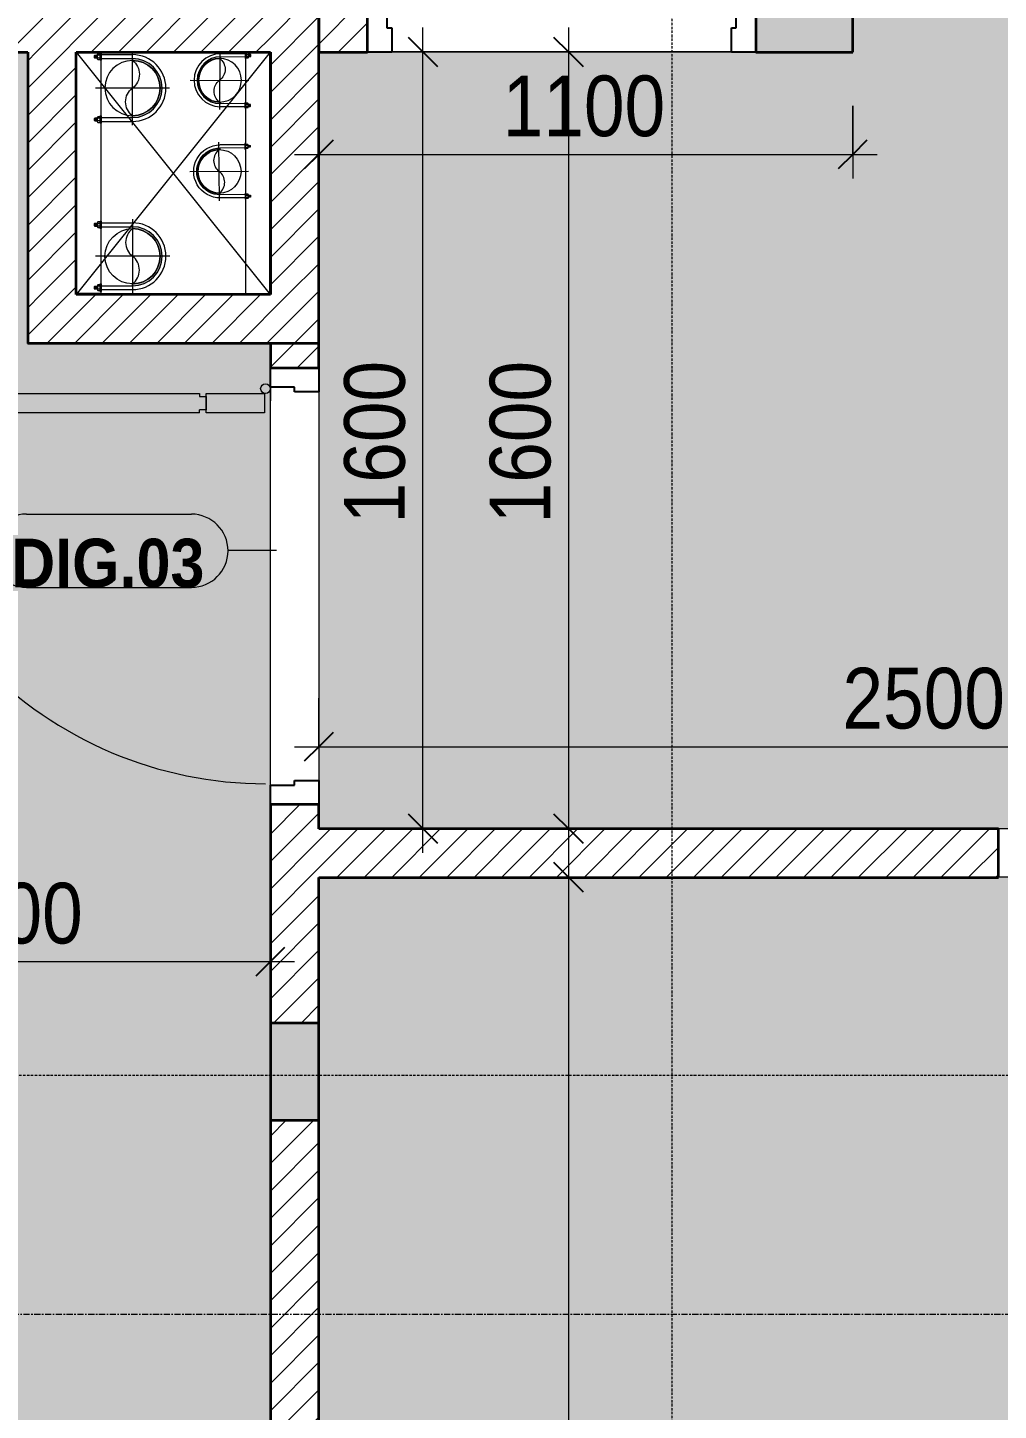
# Model space of a CAD drawing. Header units: millimetres. Extents: x 81424 to 264319, y 405 to 78637.
# Drawn here: x 85778 to 87778, y 28239 to 31087 of the extents above; entities that cross this region are included whole.
import ezdxf

# ---------------------------------------------------------------- set-up
doc = ezdxf.new("R2010")
doc.units = ezdxf.units.MM
for name, pattern in [('Dash Dot 3_16_', [7.9375, 4.7625, -1.5875, 0, -1.5875]), ('Grid Line', [22.225, 12.7, -3.175, 3.175, -3.175]), ('IMPORT-CENTER _3_', [10.16, 6.35, -1.27, 1.27, -1.27])]:
    doc.linetypes.add(name, pattern=pattern)
for name, color, linetype, lineweight in [('0-1', 7, 'Continuous', 5), ('0-4', 7, 'Continuous', 18), ('A-ANNO-DIMS', 211, 'Continuous', 9), ('A-ANNO-DIMS-50', 211, 'Continuous', 9), ('A-DETL-GENF-1', 7, 'Continuous', 18), ('A-DETL-GENF-5', 9, 'Continuous', 18), ('A-DETL-MEDM', 33, 'Continuous', 35), ('A-DETL-THIN', 151, 'Continuous', 18), ('A-DETL-THIN-1', 7, 'Continuous', 18), ('A-DOOR', 31, 'Continuous', 18), ('A-DOOR-1', 7, 'Continuous', 18), ('A-DOOR-3', 50, 'Continuous', 25), ('A-DOOR-IDEN', 31, 'Continuous', 9), ('A-FLOR-2', 7, 'Continuous', 18), ('A-WALL-2', 250, 'Continuous', 35), ('A-WALL-3', 7, 'Continuous', 18), ('A-WALL-4', 113, 'Continuous', 35), ('A-WALL-PATT-1', 9, 'Continuous', 18), ('A-WALL-PATT-2', 111, 'Continuous', 18), ('G-ANNO-SYMB-1', 111, 'Dash Dot 3_16_', 18), ('G-IMPT', 8, 'Continuous', 18), ('G-IMPT-2', 8, 'IMPORT-CENTER _3_', 18), ('M-EQPM', 50, 'Continuous', 18), ('S-COLS', 52, 'Continuous', 18), ('S-GRID-1', 1, 'Grid Line', 9)]:
    doc.layers.add(name, color=color, linetype=linetype, lineweight=lineweight)
doc.styles.add('Arial_B_1', font='arialbd.ttf', dxfattribs={"width": 0.9, "height": 100})
doc.styles.add('UTM Avo', font='', dxfattribs={"width": 0.9, "height": 125})
doc.styles.get('UTM Avo').set_extended_font_data('UTM Avo')
doc.dimstyles.new('1_Dim_chi_tiet_2_5', dxfattribs={"dimscale": 304.8, "dimtxt": 124.912619, "dimasz": 0.19685, "dimexe": 0.164042, "dimexo": 0.0625, "dimgap": 0.016404, "dimtad": 1, "dimdec": 0, "dimrnd": 5, "dimzin": 0, "dimdsep": 46, "dimtxsty": 'UTM Avo', "dimblk1": 'OBLIQUE', "dimblk2": 'OBLIQUE', "dimsah": 1, "dimcen": 0.09, "dimdle": 0.164042, "dimazin": 0, "dimtfac": 1, "dimtdec": 4, "dimtix": 1, "dimtmove": 0, "dimatfit": 3, "dimfxl": 0.328084, "dimfxlon": 1, "dimtvp": 1, "dimtolj": 1, "dimtzin": 0, "dimarcsym": 2})
pattern_1 = [(45, (0, 0), (-28.284271, 28.284271), [])]

# ---------------------------------------------------------------- blocks, each defined once
blk = doc.blocks.new('DOOR_CW_01 CANH MO-PANEL KINH - DIW_01-900x2200-CỬA GỖ VÂN LAMINATE-553375-TKCS_CĂN HỘ LOẠI 4 - MẶT BẰNG')
at = {"layer": 'A-DETL-GENF-1'}
for p, q in [((-397, -182), (-397, -62)), ((-397, -62), (-357, -62)), ((-357, -62), (-357, -182)), ((-357, -182), (-397, -182)), ((-397, -196), (-391, -196)), ((-397, -738), (-397, -196)), ((-391, -196), (-391, -182)), ((-391, -182), (-363, -182)), ((-363, -182), (-363, -196)), ((-357, -196), (-363, -196)), ((-357, -196), (-357, -738)), ((-433.9, -711.2), (-427.3, -715.8)), ((-320.1, -711.2), (-326.7, -715.8)), ((-442, -737), (-442, -816.5)), ((-434, -799.5), (-434, -737)), ((-397, -738), (-391, -738)), ((-391, -752), (-391, -738)), ((-357, -738), (-363, -738)), ((-363, -738), (-363, -752)), ((-320, -799.5), (-320, -737)), ((-312, -737), (-312, -816.5)), ((-357, -752), (-397, -752)), ((-397, -752), (-397, -872)), ((-363, -752), (-391, -752)), ((-357, -872), (-357, -752)), ((-399, -792.2), (-399, -831.8)), ((-397, -792.2), (-399, -792.2)), ((-397, -792.2), (-397, -831.8)), ((-357, -792.2), (-357, -831.8)), ((-357, -792.2), (-355, -792.2)), ((-355, -792.2), (-355, -831.8)), ((-399, -820.5), (-438, -820.5)), ((-399, -803.5), (-430, -803.5)), ((-355, -803.5), (-324, -803.5)), ((-355, -820.5), (-316, -820.5)), ((-399, -831.8), (-397, -831.8)), ((-355, -831.8), (-357, -831.8)), ((-397, -872), (-357, -872))]:
    blk.add_line(p, q, dxfattribs=at)
blk.add_circle((-407, -60), 10, dxfattribs=at)
for centre, radius, start, end in [((-407, -60), 814, 268, 0), ((-397, -737), 45, 145, 180), ((-357, -737), 45, 360, 35), ((-397, -737), 37, 145, 180), ((-357, -737), 37, 0, 35), ((-438, -816.5), 4, 180, 270), ((-430, -799.5), 4, 180, 270), ((-324, -799.5), 4, 270, 0), ((-316, -816.5), 4, 270, 0)]:
    blk.add_arc(centre, radius, start, end, dxfattribs=at)
at = {"layer": 'A-DOOR-1'}
blk.add_line((-407, -50), (-382, -50), dxfattribs=at)
at = {"layer": 'A-DOOR-3'}
for p, q in [((-450, 50), (-400, 50)), ((-400, 50), (-400, 0)), ((400, 0), (400, 50)), ((400, 50), (450, 50)), ((-410, 0), (-410, -50)), ((-400, 0), (-410, 0)), ((410, 0), (400, 0)), ((410, -50), (410, 0)), ((-410, -50), (-450, -50)), ((450, -50), (410, -50))]:
    blk.add_line(p, q, dxfattribs=at)
blk = doc.blocks.new('DOOR_CW_01 CANH MO-PANEL KINH - DIG_02-800x2200-CỬA NHÔM KÍNH-401063-TKCS_CĂN HỘ LOẠI 4 - MẶT BẰNG')
at = {"layer": 'A-DETL-GENF-1'}
for p, q in [((-347, -182), (-347, -62)), ((-347, -62), (-307, -62)), ((-307, -62), (-307, -182)), ((-307, -182), (-347, -182)), ((-347, -196), (-341, -196)), ((-347, -638), (-347, -196)), ((-341, -196), (-341, -182)), ((-341, -182), (-313, -182)), ((-313, -182), (-313, -196)), ((-307, -196), (-313, -196)), ((-307, -196), (-307, -638)), ((-383.9, -611.2), (-377.3, -615.8)), ((-270.1, -611.2), (-276.7, -615.8)), ((-392, -637), (-392, -716.5)), ((-384, -699.5), (-384, -637)), ((-347, -638), (-341, -638)), ((-307, -652), (-347, -652)), ((-347, -652), (-347, -772)), ((-341, -652), (-341, -638)), ((-313, -652), (-341, -652)), ((-307, -638), (-313, -638)), ((-313, -638), (-313, -652)), ((-307, -772), (-307, -652)), ((-270, -699.5), (-270, -637)), ((-262, -637), (-262, -716.5)), ((-349, -703.5), (-380, -703.5)), ((-349, -692.2), (-349, -731.8)), ((-347, -692.2), (-349, -692.2)), ((-347, -692.2), (-347, -731.8)), ((-307, -692.2), (-307, -731.8)), ((-307, -692.2), (-305, -692.2)), ((-305, -692.2), (-305, -731.8)), ((-305, -703.5), (-274, -703.5)), ((-349, -720.5), (-388, -720.5)), ((-349, -731.8), (-347, -731.8)), ((-305, -731.8), (-307, -731.8)), ((-305, -720.5), (-266, -720.5)), ((-347, -772), (-307, -772))]:
    blk.add_line(p, q, dxfattribs=at)
blk.add_circle((-357, -60), 10, dxfattribs=at)
for centre, radius, start, end in [((-357, -60), 714, 268, 0), ((-347, -637), 45, 145, 180), ((-347, -637), 37, 145, 180), ((-307, -637), 37, 0, 35), ((-307, -637), 45, 360, 35), ((-380, -699.5), 4, 180, 270), ((-274, -699.5), 4, 270, 0), ((-388, -716.5), 4, 180, 270), ((-266, -716.5), 4, 270, 0)]:
    blk.add_arc(centre, radius, start, end, dxfattribs=at)
at = {"layer": 'A-DOOR-1'}
blk.add_line((-357, -50), (-332, -50), dxfattribs=at)
at = {"layer": 'A-DOOR-3'}
for p, q in [((-400, 50), (-350, 50)), ((-350, 50), (-350, 0)), ((350, 0), (350, 50)), ((350, 50), (400, 50)), ((-360, 0), (-360, -50)), ((-350, 0), (-360, 0)), ((360, 0), (350, 0)), ((360, -50), (360, 0)), ((-360, -50), (-400, -50)), ((400, -50), (360, -50))]:
    blk.add_line(p, q, dxfattribs=at)
blk = doc.blocks.new('G1_SOF - BO TRU - 100x200-745959-TKCS_CĂN HỘ LOẠI 4 - MẶT BẰNG')
at = {"layer": 'S-COLS'}
blk.add_hatch(color=256, dxfattribs=at).paths.add_polyline_path([(-50, -100), (-50, -100), (50, -100)])
blk = doc.blocks.new('NCV_TKTC_TANG 1_rvt-1-TKCS_CĂN HỘ LOẠI 4 - MẶT BẰNG')
at = {"layer": 'A-WALL-PATT-1'}
h = blk.add_hatch(dxfattribs=at)
h.set_pattern_fill('FP_1', color=256, style=0, pattern_type=2)
h.set_pattern_definition(pattern_1)
h.paths.add_polyline_path([(86477.6, 31036.9), (86477.6, 31136.9), (86377.6, 31136.9), (86377.6, 31036.9), (86471.7, 31036.9)])
h = blk.add_hatch(dxfattribs=at)
h.set_pattern_fill('FP_1', color=256, style=0, pattern_type=2)
h.set_pattern_definition(pattern_1)
h.paths.add_polyline_path([(86377.6, 24737.4), (86377.6, 28836.9), (86277.6, 28836.9), (86277.6, 24737.4)])
h.paths.add_polyline_path([(86371, 29036.9), (86377.6, 29036.9), (86377.6, 29486.9), (86277.6, 29486.9), (86277.6, 29036.9)])
h.paths.add_polyline_path([(86377.6, 30386.9), (86377.6, 30436.9), (86277.6, 30436.9), (86277.6, 30386.9)])
h = blk.add_hatch(dxfattribs=at)
h.set_pattern_fill('FP_1', color=256, style=0, pattern_type=2)
h.set_pattern_definition(pattern_1)
h.paths.add_polyline_path([(88877.6, 29336.9), (88877.1, 29436.9), (88677.6, 29436.9), (88677.6, 29336.9), (88782.9, 29336.9)])
h.paths.add_polyline_path([(86377.6, 29336.9), (87777.6, 29337.4), (87777.6, 29436.9), (86377.6, 29436.9), (86377.6, 29337.4)])
at = {"layer": 'A-DETL-THIN-1'}
blk.add_line((85777.6, 30436.9), (86277.6, 30436.9), dxfattribs=at)
at = {"layer": 'A-FLOR-2'}
for p, q in [((85777.6, 30436.9), (85777.6, 31036.9)), ((87227.6, 31036.9), (86527.6, 31036.9)), ((86277.6, 30436.9), (85777.6, 30436.9)), ((86277.6, 29526.9), (86277.6, 30346.9)), ((86377.6, 30336.9), (86377.6, 29536.9))]:
    blk.add_line(p, q, dxfattribs=at)
at = {"layer": 'A-WALL-2'}
for p, q in [((86377.6, 31136.9), (86377.6, 31036.9)), ((86477.6, 31036.9), (86477.6, 31136.9)), ((86377.6, 31036.9), (86477.6, 31036.9)), ((86277.6, 30436.9), (86277.6, 30386.9)), ((86377.6, 30436.9), (86277.6, 30436.9)), ((86377.6, 30386.9), (86377.6, 30436.9)), ((86277.6, 30386.9), (86377.6, 30386.9)), ((86277.6, 29486.9), (86277.6, 29036.9)), ((86377.6, 29486.9), (86277.6, 29486.9)), ((86377.6, 29436.9), (86377.6, 29486.9)), ((87777.6, 29436.9), (86377.6, 29436.9)), ((87777.6, 29336.9), (87777.6, 29436.9)), ((86377.6, 29036.9), (86377.6, 29336.9)), ((86377.6, 29336.9), (87777.6, 29336.9)), ((86277.6, 28836.9), (86277.6, 24737.4)), ((86377.6, 24737.4), (86377.6, 28836.9))]:
    blk.add_line(p, q, dxfattribs=at)
at = {"layer": 'A-WALL-3'}
for p, q in [((87227.6, 31036.9), (86527.6, 31036.9)), ((86277.6, 29526.9), (86277.6, 30346.9)), ((86377.6, 30336.9), (86377.6, 29536.9))]:
    blk.add_line(p, q, dxfattribs=at)
at = {"layer": 'A-DOOR'}
for name, p, rotation in [('DOOR_CW_01 CANH MO-PANEL KINH - DIG_02-800x2200-CỬA NHÔM KÍNH-401063-TKCS_CĂN HỘ LOẠI 4 - MẶT BẰNG', (86877.6, 31086.9), 180), ('DOOR_CW_01 CANH MO-PANEL KINH - DIW_01-900x2200-CỬA GỖ VÂN LAMINATE-553375-TKCS_CĂN HỘ LOẠI 4 - MẶT BẰNG', (86327.6, 29936.9), 269.9999999999999)]:
    blk.add_blockref(name, p, dxfattribs=dict(at, rotation=rotation))
at = {"layer": 'S-COLS', "rotation": 89.9999999999993}
blk.add_blockref('G1_SOF - BO TRU - 100x200-745959-TKCS_CĂN HỘ LOẠI 4 - MẶT BẰNG', (87377.6, 31086.9), dxfattribs=at)
blk = doc.blocks.new('TKTC_XREF_251221_MB TANG 1 - TKTC_XREF_260130_MB TANG 1_dwg_$cc-4202111-TKCS_CĂN HỘ LOẠI 4 - MẶT BẰNG')
at = {"layer": 'G-IMPT'}
blk.add_circle((0, 0), 0.5, dxfattribs=at)
for centre, radius, start, end in [((0, 0), 0.5, 90, 270), ((0.188, 0.25), 0.313, 126.8699, 233.1301), ((-0.188, -0.25), 0.313, 306.8699, 53.1301)]:
    blk.add_arc(centre, radius, start, end, dxfattribs=at)
at = {"layer": 'G-IMPT-2'}
for p, q in [((0, -0.673), (0, 0.65)), ((-0.673, 0), (0.673, 0))]:
    blk.add_line(p, q, dxfattribs=at)
blk = doc.blocks.new('TKTC_XREF_251221_MB TANG 1 - TKTC_XREF_260130_MB TANG 1_dwg_CUM U_DN100-4202112-TKCS_CĂN HỘ LOẠI 4 - MẶT BẰNG')
at = {"layer": 'G-IMPT'}
blk.add_hatch(color=256, dxfattribs=at).paths.add_polyline_path([(0, 61), (0, 57), (15.8, 54.6), (30.5, 47.8), (41.1, 39.2), (49.4, 28.5), (55.1, 14.8), (57, 0), (54.6, -15.8), (47.8, -30.5), (40.3, -40.3), (28.5, -49.4), (14.8, -55.1), (0, -57), (0, -61), (15.8, -58.9), (30.5, -52.8), (43.1, -43.1), (53.7, -28.5), (59.1, -14.7), (60.7, 2.1), (58.7, 16.3), (52.4, 31), (43.1, 43.1), (28.5, 53.7), (14, 59.2), (0.2, 61)])
for p, q in [((-79.1, 66.6), (-79.1, 63.4)), ((-76.6, 66.6), (-76.6, 63.4)), ((-74.6, 66.6), (-74.6, 63.4)), ((-72.7, 69.3), (-72.7, 60.7)), ((-66.9, 67.9), (-71.7, 67.9)), ((-66.9, 62.1), (-71.7, 62.1)), ((-65, 69), (0, 69)), ((-79.1, -63.4), (-79.1, -66.6)), ((-76.6, -63.4), (-76.6, -66.6)), ((-74.6, -63.4), (-74.6, -66.6)), ((-72.7, -60.7), (-72.7, -69.3)), ((-66.9, -62.1), (-71.7, -62.1)), ((-66.9, -67.9), (-71.7, -67.9)), ((-65, -69), (0, -69))]:
    blk.add_line(p, q, dxfattribs=at)
at = {"layer": 'G-IMPT', "flags": 128}
for points in [[(-72.7, 67.6), (-78.1, 67.6), (-78.1, 62.4), (-72.7, 62.4)], [(-71.7, 59.2), (-66.9, 59.2), (-66.9, 70.8), (-71.7, 70.8)], [(-66.9, 70.8), (-66.9, 72.7), (-65, 72.7), (-65, 57.3), (-66.9, 57.3), (-66.9, 59.2)], [(-65, 61), (0, 61), (0, 57)], [(-65, -61), (0, -61), (0, -57)], [(-72.7, -62.4), (-78.1, -62.4), (-78.1, -67.6), (-72.7, -67.6)], [(-71.7, -70.8), (-66.9, -70.8), (-66.9, -59.2), (-71.7, -59.2)], [(-66.9, -59.2), (-66.9, -57.3), (-65, -57.3), (-65, -72.7), (-66.9, -72.7), (-66.9, -70.8)]]:
    blk.add_lwpolyline(points, dxfattribs=at)
at = {"layer": 'G-IMPT'}
for centre, radius, start, end in [((-78.1, 66.6), 0.96, 90, 180), ((-78.1, 63.4), 0.96, 180, 270), ((-71.1, 69.3), 1.56, 112.6199, 247.3801), ((-67.9, 65), 4.8, 143.1301, 216.8699), ((-71.1, 60.7), 1.56, 112.6199, 247.3801), ((0, 0), 69, 270, 90), ((0, 0), 61, 270, 90), ((0, 0), 57, 270, 90), ((-78.1, -63.4), 0.96, 90, 180), ((-78.1, -66.6), 0.96, 180, 270), ((-71.1, -60.7), 1.56, 112.6199, 247.3801), ((-67.9, -65), 4.8, 143.1301, 216.8699), ((-71.1, -69.3), 1.56, 112.6199, 247.3801)]:
    blk.add_arc(centre, radius, start, end, dxfattribs=at)
blk = doc.blocks.new('TKTC_XREF_251221_MB TANG 1 - TKTC_XREF_260130_MB TANG 1_dwg_$cc-4202113-TKCS_CĂN HỘ LOẠI 4 - MẶT BẰNG')
at = {"layer": 'G-IMPT'}
blk.add_circle((0, 0), 0.5, dxfattribs=at)
for centre, radius, start, end in [((0, 0), 0.5, 90, 270), ((0.188, 0.25), 0.313, 126.8699, 233.1301), ((-0.188, -0.25), 0.313, 306.8699, 53.1301)]:
    blk.add_arc(centre, radius, start, end, dxfattribs=at)
at = {"layer": 'G-IMPT-2'}
for p, q in [((0, -0.643), (0, 0.673)), ((-0.673, 0), (0.673, 0))]:
    blk.add_line(p, q, dxfattribs=at)
blk = doc.blocks.new('TKTC_XREF_251221_MB TANG 1 - TKTC_XREF_260130_MB TANG 1_dwg_$cc-4202114-TKCS_CĂN HỘ LOẠI 4 - MẶT BẰNG')
at = {"layer": 'G-IMPT'}
blk.add_circle((0, 0), 0.5, dxfattribs=at)
for centre, radius, start, end in [((0, 0), 0.5, 90, 270), ((0.188, 0.25), 0.313, 126.8699, 233.1301), ((-0.188, -0.25), 0.313, 306.8699, 53.1301)]:
    blk.add_arc(centre, radius, start, end, dxfattribs=at)
at = {"layer": 'G-IMPT-2'}
for p, q in [((0, -0.673), (0, 0.673)), ((-0.673, 0), (0.673, 0))]:
    blk.add_line(p, q, dxfattribs=at)
blk = doc.blocks.new('TKTC_XREF_251221_MB TANG 1 - TKTC_XREF_260130_MB TANG 1_dwg_CUM U_DN100-4202115-TKCS_CĂN HỘ LOẠI 4 - MẶT BẰNG')
at = {"layer": 'G-IMPT'}
blk.add_hatch(color=256, dxfattribs=at).paths.add_polyline_path([(0, -61), (0, -57), (15.5, -54.8), (30.5, -47.9), (40.3, -40.3), (49.4, -28.5), (55.2, -13.4), (57, 0), (54.6, 15.8), (47.9, 30.5), (39.8, 40.7), (28.5, 49.4), (13.1, 55.3), (0, 57), (0, 61), (15.8, 58.9), (30.5, 52.8), (43.1, 43.1), (53.6, 28.5), (59.1, 14.8), (61, 0), (58.9, -15.8), (52.8, -30.5), (43.1, -43.1), (28.5, -53.6), (13.8, -59.2), (0, -61)])
for p, q in [((-79.1, 66.6), (-79.1, 63.4)), ((-76.6, 66.6), (-76.6, 63.4)), ((-74.6, 66.6), (-74.6, 63.4)), ((-72.7, 69.3), (-72.7, 60.7)), ((-66.9, 67.9), (-71.7, 67.9)), ((-66.9, 62.1), (-71.7, 62.1)), ((-65, 69), (0, 69)), ((-79.1, -63.4), (-79.1, -66.6)), ((-76.6, -63.4), (-76.6, -66.6)), ((-74.6, -63.4), (-74.6, -66.6)), ((-72.7, -60.7), (-72.7, -69.3)), ((-66.9, -62.1), (-71.7, -62.1)), ((-66.9, -67.9), (-71.7, -67.9)), ((-65, -69), (0, -69))]:
    blk.add_line(p, q, dxfattribs=at)
at = {"layer": 'G-IMPT', "flags": 128}
for points in [[(-66.9, 70.8), (-66.9, 72.7), (-65, 72.7), (-65, 57.3), (-66.9, 57.3), (-66.9, 59.2)], [(-72.7, 67.6), (-78.1, 67.6), (-78.1, 62.4), (-72.7, 62.4)], [(-71.7, 59.2), (-66.9, 59.2), (-66.9, 70.8), (-71.7, 70.8)], [(-65, 61), (0, 61), (0, 57)], [(-72.7, -62.4), (-78.1, -62.4), (-78.1, -67.6), (-72.7, -67.6)], [(-71.7, -70.8), (-66.9, -70.8), (-66.9, -59.2), (-71.7, -59.2)], [(-66.9, -59.2), (-66.9, -57.3), (-65, -57.3), (-65, -72.7), (-66.9, -72.7), (-66.9, -70.8)], [(-65, -61), (0, -61), (0, -57)]]:
    blk.add_lwpolyline(points, dxfattribs=at)
at = {"layer": 'G-IMPT'}
for centre, radius, start, end in [((-78.1, 66.6), 0.96, 90, 180), ((-78.1, 63.4), 0.96, 180, 270), ((-71.1, 69.3), 1.56, 112.6199, 247.3801), ((-67.9, 65), 4.8, 143.1301, 216.8699), ((-71.1, 60.7), 1.56, 112.6199, 247.3801), ((0, 0), 69, 270, 90), ((0, 0), 61, 270, 90), ((0, 0), 57, 270, 90), ((-78.1, -63.4), 0.96, 90, 180), ((-78.1, -66.6), 0.96, 180, 270), ((-71.1, -60.7), 1.56, 112.6199, 247.3801), ((-67.9, -65), 4.8, 143.1301, 216.8699), ((-71.1, -69.3), 1.56, 112.6199, 247.3801)]:
    blk.add_arc(centre, radius, start, end, dxfattribs=at)
blk = doc.blocks.new('TKTC_XREF_251221_MB TANG 1 - TKTC_XREF_260130_MB TANG 1_dwg_$cc-4202118-TKCS_CĂN HỘ LOẠI 4 - MẶT BẰNG')
at = {"layer": 'G-IMPT'}
blk.add_circle((0, 0), 0.5, dxfattribs=at)
for centre, radius, start, end in [((0, 0), 0.5, 90, 270), ((0.188, 0.25), 0.313, 126.8699, 233.1301), ((-0.188, -0.25), 0.313, 306.8699, 53.1301)]:
    blk.add_arc(centre, radius, start, end, dxfattribs=at)
at = {"layer": 'G-IMPT-2'}
for p, q in [((0, -0.673), (0, 0.673)), ((-0.673, 0), (0.673, 0))]:
    blk.add_line(p, q, dxfattribs=at)
blk = doc.blocks.new('TKTC_XREF_251221_MB TANG 1 - TKTC_XREF_260130_MB TANG 1_dwg-4202109-TKCS_CĂN HỘ LOẠI 4 - MẶT BẰNG')
at = {"layer": 'G-IMPT', "flags": 128}
for points in [[(-117223.1, -370309.7), (-117223.1, -370808.8), (-117272.9, -370808.4), (-117272.9, -370309.7)], [(-117223.1, -370309.7), (-117223.1, -370807), (-117272.8, -370806.7), (-117272.8, -370309.7)], [(-116925.2, -370309.7), (-116925.2, -370808.8), (-116875.4, -370808.4), (-116875.4, -370309.7)], [(-116925.1, -370309.7), (-116925.1, -370807), (-116875.4, -370806.7), (-116875.4, -370309.7)]]:
    blk.add_lwpolyline(points, dxfattribs=at)
for name, p, xscale, yscale, zscale, rotation in [('TKTC_XREF_251221_MB TANG 1 - TKTC_XREF_260130_MB TANG 1_dwg_CUM U_DN100-4202112-TKCS_CĂN HỘ LOẠI 4 - MẶT BẰNG', (-117158.1, -370383.7), 0.9974999999999965, 0.9974999999999965, 0.9974999999999965, 0.0009913385626578414), ('TKTC_XREF_251221_MB TANG 1 - TKTC_XREF_260130_MB TANG 1_dwg_CUM U_DN100-4202112-TKCS_CĂN HỘ LOẠI 4 - MẶT BẰNG', (-116976.8, -370367.6), 0.7894736842105242, 0.7894736842105242, 0.7894736842105242, 179.6259732184666), ('TKTC_XREF_251221_MB TANG 1 - TKTC_XREF_260130_MB TANG 1_dwg_$cc-4202118-TKCS_CĂN HỘ LOẠI 4 - MẶT BẰNG', (-116979.5, -370555.4), 90.00000000005119, 90.00000000005119, 90.00000000005119, 0.3740267799372842), ('TKTC_XREF_251221_MB TANG 1 - TKTC_XREF_260130_MB TANG 1_dwg_$cc-4202114-TKCS_CĂN HỘ LOẠI 4 - MẶT BẰNG', (-117158, -370730.1), 113.7150000000091, 113.7150000000091, 113.7150000000091, 179.9990086636432), ('TKTC_XREF_251221_MB TANG 1 - TKTC_XREF_260130_MB TANG 1_dwg_CUM U_DN100-4202112-TKCS_CĂN HỘ LOẠI 4 - MẶT BẰNG', (-117158, -370730.1), 0.9975000000000005, 0.9975000000000005, 0.9975000000000005, 0.000991338195008684)]:
    blk.add_blockref(name, p, dxfattribs=dict(xscale=xscale, yscale=yscale, zscale=zscale, rotation=rotation))
at = {"extrusion": (0, 0, -1)}
for name, p, xscale, yscale, zscale, rotation in [('TKTC_XREF_251221_MB TANG 1 - TKTC_XREF_260130_MB TANG 1_dwg_$cc-4202111-TKCS_CĂN HỘ LOẠI 4 - MẶT BẰNG', (117158.1, -370383.7), 113.7150000000092, 113.7150000000092, -113.7150000000092, 359.9990086636432), ('TKTC_XREF_251221_MB TANG 1 - TKTC_XREF_260130_MB TANG 1_dwg_$cc-4202113-TKCS_CĂN HỘ LOẠI 4 - MẶT BẰNG', (116978.7, -370367.6), 90.00000000005107, 90.00000000005107, -90.00000000005109, 180.3740267799373), ('TKTC_XREF_251221_MB TANG 1 - TKTC_XREF_260130_MB TANG 1_dwg_CUM U_DN100-4202115-TKCS_CĂN HỘ LOẠI 4 - MẶT BẰNG', (116977.6, -370555.4), 0.7894736842105242, 0.7894736842105242, -0.7894736842105242, 359.6259732184666)]:
    blk.add_blockref(name, p, dxfattribs=dict(at, xscale=xscale, yscale=yscale, zscale=zscale, rotation=rotation))
blk = doc.blocks.new('TKTC_XREF_251221_MB TANG 1 - TKTC_XREF_251221_MB TANG 1-2038492-TKCS_CĂN HỘ LOẠI 4 - MẶT BẰNG')
blk.add_blockref('TKTC_XREF_251221_MB TANG 1 - TKTC_XREF_260130_MB TANG 1_dwg-4202109-TKCS_CĂN HỘ LOẠI 4 - MẶT BẰNG', (169499.1, 384109.7))
blk = doc.blocks.new('DIMBLOCK25-TKCS_CĂN HỘ LOẠI 4 - MẶT BẰNG')
at = {"layer": 'A-ANNO-DIMS-50'}
for p, q in [((85177.6, 29263.6), (85177.6, 29113.6)), ((85177.6, 29163.6), (85177.6, 29263.6)), ((86277.6, 29263.6), (86277.6, 29113.6)), ((86277.6, 29163.6), (86277.6, 29263.6)), ((85127.6, 29163.6), (86327.6, 29163.6))]:
    blk.add_line(p, q, dxfattribs=at)
at = {"layer": 'A-ANNO-DIMS-50', "lineweight": 25}
for p, q in [((85177.6, 29163.6), (85207.6, 29193.6)), ((86277.6, 29163.6), (86307.6, 29193.6)), ((85177.6, 29163.6), (85147.6, 29133.6)), ((86277.6, 29163.6), (86247.6, 29133.6))]:
    blk.add_line(p, q, dxfattribs=at)
at = {"layer": 'A-ANNO-DIMS-50', "color": 0, "insert": (85556.4, 29325.9), "char_height": 125, "width": 410.824, "attachment_point": 1, "line_spacing_factor": 1.110334, "style": 'UTM Avo'}
blk.add_mtext('1100', dxfattribs=at)
blk = doc.blocks.new('_Oblique')
at = {"color": 0, "linetype": 'ByBlock', "lineweight": -2}
blk.add_line((-0.5, -0.5), (0.5, 0.5), dxfattribs=at)
blk = doc.blocks.new('DIMBLOCK27-TKCS_CĂN HỘ LOẠI 4 - MẶT BẰNG')
at = {"layer": 'A-ANNO-DIMS-50', "lineweight": 25}
for p, q in [((86892, 29337.4), (86862, 29367.4)), ((86892, 29337.4), (86922, 29307.4)), ((86892, 24736.9), (86862, 24766.9)), ((86892, 24736.9), (86922, 24706.9))]:
    blk.add_line(p, q, dxfattribs=at)
at = {"layer": 'A-ANNO-DIMS-50'}
for p, q in [((86892, 29387.4), (86892, 24686.9)), ((86992, 29337.4), (86842, 29337.4)), ((86892, 29337.4), (86992, 29337.4)), ((86992, 24736.9), (86842, 24736.9)), ((86892, 24736.9), (86992, 24736.9))]:
    blk.add_line(p, q, dxfattribs=at)
at = {"layer": 'A-ANNO-DIMS-50', "color": 0, "insert": (86729.6, 26866), "char_height": 125, "width": 410.824, "attachment_point": 1, "rotation": 90, "line_spacing_factor": 1.110334, "style": 'UTM Avo'}
blk.add_mtext('4600', dxfattribs=at)
blk = doc.blocks.new('DIMBLOCK32-TKCS_CĂN HỘ LOẠI 4 - MẶT BẰNG')
at = {"layer": 'A-ANNO-DIMS-50'}
for p, q in [((86892, 31087.4), (86892, 29387.4)), ((86992, 31037.4), (86842, 31037.4)), ((86892, 31037.4), (86992, 31037.4)), ((86992, 29437.4), (86842, 29437.4)), ((86892, 29437.4), (86992, 29437.4))]:
    blk.add_line(p, q, dxfattribs=at)
at = {"layer": 'A-ANNO-DIMS-50', "lineweight": 25}
for p, q in [((86892, 31037.4), (86862, 31067.4)), ((86892, 31037.4), (86922, 31007.4)), ((86892, 29437.4), (86862, 29467.4)), ((86892, 29437.4), (86922, 29407.4))]:
    blk.add_line(p, q, dxfattribs=at)
at = {"layer": 'A-ANNO-DIMS-50', "color": 0, "insert": (86729.6, 30066.2), "char_height": 125, "width": 410.824, "attachment_point": 1, "rotation": 90, "line_spacing_factor": 1.110334, "style": 'UTM Avo'}
blk.add_mtext('1600', dxfattribs=at)
blk = doc.blocks.new('DIMBLOCK48-TKCS_CĂN HỘ LOẠI 4 - MẶT BẰNG')
at = {"layer": 'A-ANNO-DIMS-50'}
for p, q in [((86592, 29387.4), (86592, 31087.4)), ((86492, 31037.4), (86642, 31037.4)), ((86592, 31037.4), (86492, 31037.4)), ((86492, 29437.4), (86642, 29437.4)), ((86592, 29437.4), (86492, 29437.4))]:
    blk.add_line(p, q, dxfattribs=at)
at = {"layer": 'A-ANNO-DIMS-50', "lineweight": 25}
for p, q in [((86592, 31037.4), (86562, 31067.4)), ((86592, 31037.4), (86622, 31007.4)), ((86592, 29437.4), (86562, 29467.4)), ((86592, 29437.4), (86622, 29407.4))]:
    blk.add_line(p, q, dxfattribs=at)
at = {"layer": 'A-ANNO-DIMS-50', "color": 0, "insert": (86429.6, 30066.2), "char_height": 125, "width": 410.824, "attachment_point": 1, "rotation": 90, "line_spacing_factor": 1.110334, "style": 'UTM Avo'}
blk.add_mtext('1600', dxfattribs=at)
blk = doc.blocks.new('DIMBLOCK49-TKCS_CĂN HỘ LOẠI 4 - MẶT BẰNG')
at = {"layer": 'A-ANNO-DIMS-50'}
for p, q in [((86377.6, 30926.4), (86377.6, 30776.4)), ((86377.6, 30826.4), (86377.6, 30926.4)), ((87477.6, 30926.4), (87477.6, 30776.4)), ((87477.6, 30826.4), (87477.6, 30926.4)), ((86327.6, 30826.4), (87527.6, 30826.4))]:
    blk.add_line(p, q, dxfattribs=at)
at = {"layer": 'A-ANNO-DIMS-50', "lineweight": 25}
for p, q in [((86377.6, 30826.4), (86407.6, 30856.4)), ((87477.6, 30826.4), (87507.6, 30856.4)), ((86377.6, 30826.4), (86347.6, 30796.4)), ((87477.6, 30826.4), (87447.6, 30796.4))]:
    blk.add_line(p, q, dxfattribs=at)
at = {"layer": 'A-ANNO-DIMS-50', "color": 0, "insert": (86756.4, 30988.8), "char_height": 125, "width": 410.824, "attachment_point": 1, "line_spacing_factor": 1.110334, "style": 'UTM Avo'}
blk.add_mtext('1100', dxfattribs=at)
blk = doc.blocks.new('DIMBLOCK51-TKCS_CĂN HỘ LOẠI 4 - MẶT BẰNG')
at = {"layer": 'A-ANNO-DIMS-50'}
for p, q in [((86377.6, 29706.3), (86377.6, 29556.3)), ((86377.6, 29606.3), (86377.6, 29706.3)), ((88877.6, 29506.3), (88877.6, 29656.3)), ((86327.6, 29606.3), (88927.6, 29606.3)), ((88877.6, 29606.3), (88877.6, 29506.3))]:
    blk.add_line(p, q, dxfattribs=at)
at = {"layer": 'A-ANNO-DIMS-50', "lineweight": 25}
for p, q in [((86377.6, 29606.3), (86407.6, 29636.3)), ((88877.6, 29606.3), (88907.6, 29636.3)), ((86377.6, 29606.3), (86347.6, 29576.3)), ((88877.6, 29606.3), (88847.6, 29576.3))]:
    blk.add_line(p, q, dxfattribs=at)
at = {"layer": 'A-ANNO-DIMS-50', "color": 0, "insert": (87456.4, 29768.7), "char_height": 125, "width": 410.824, "attachment_point": 1, "line_spacing_factor": 1.110334, "style": 'UTM Avo'}
blk.add_mtext('2500', dxfattribs=at)
blk = doc.blocks.new('STN_Door Tag - STN_Door Tag-1788670-TKCS_CĂN HỘ LOẠI 4 - MẶT BẰNG')
at = {"layer": 'A-DOOR-IDEN'}
for p, q in [((-3.37, 1.495), (3.431, 1.495)), ((-3.37, -1.524), (3.431, -1.524))]:
    blk.add_line(p, q, dxfattribs=at)
for centre, start, end in [((-3.37, -0.015), 90, 270), ((3.431, -0.015), 270, 90)]:
    blk.add_arc(centre, 1.509, start, end, dxfattribs=at)

msp = doc.modelspace()

# ---------------------------------------------------------------- hatches: boundary and pattern name
at = {"layer": 'A-DETL-GENF-1'}
for points in [[(91552.6, 24737.4), (91552.6, 25536.9), (91652.6, 25536.9), (91652.6, 32236.9), (91527.6, 32236.9), (91527.6, 33337.4), (87477.6, 33336.9), (87477.3, 31036.9), (86377.6, 31036.9), (86377.9, 29437.4), (88877.6, 29436.9), (88877.6, 24737.4), (91459, 24737.4)], [(84107.9, 24736.9), (86277.6, 24737.4), (86277.6, 30437.4), (85777.6, 30437.4), (85777.6, 31037.4), (85177.6, 31036.9), (85177.1, 28537.4), (83577.6, 28536.9), (83577.6, 25536.9), (83752.6, 25536.9), (83752.6, 24736.9)], [(86877.6, 24736.9), (88777.6, 24736.9), (88777.1, 29337.4), (86377.6, 29336.9), (86377.6, 24737.4), (86477.6, 24736.9)]]:
    msp.add_hatch(color=256, dxfattribs=at).paths.add_polyline_path(points)
at = {"layer": 'A-DETL-GENF-5'}
h = msp.add_hatch(dxfattribs=at)
h.set_pattern_fill('FP_2', color=256, style=0, pattern_type=2)
h.set_pattern_definition([(50, (0, 0), (364.3679, -31.8783), [38.1, -419.1]), (355, (0, 0), (-70.4859, 382.1133), [30.48, -335.28]), (100.451, (30.36, -2.66), (293.885, 350.2334), [32.38, -356.18]), (46.184, (0, 101.6), (542.1585, -84.0858), [57.15, -628.65]), (96.636, (45.2, 94.6), (474.805, 494.8554), [48.57, -534.27]), (351.184, (0, 101.6), (474.8102, 494.85), [45.72, -502.92]), (21, (50.8, 76.2), (303.2285, -204.5305), [38.1, -419.1]), (326, (50.8, 76.2), (123.6039, 368.376), [30.48, -335.28]), (71.451, (76.07, 59.16), (426.8341, 163.8427), [32.38, -356.18]), (37.5, (0, 0), (6.17665, 169.11015), [3.353, -327.863, 3.353, -337.007, -336.55]), (37.5, (0, 0), (6.17665, 169.11015), [-671.576, 3.353, -333.197]), (7.5, (0, 0), (133.63888, 200.3615), [3.353, -190.703, 3.353, -320.243, -128.27]), (7.5, (0, 0), (133.63888, 200.3615), [-517.652, 3.353, -124.917]), (327.5, (-113.28, 0), (271.18182, -11.45836), [3.353, -123.647, 3.353, -392.887, -525.78]), (327.5, (-113.28, 0), (271.18182, -11.45836), [-523.24, 3.353, -522.427]), (317.5, (-164.08, 0), (296.2585, 50.85285), [3.353, -161.747, 3.353, -259.791, -373.38]), (317.5, (-164.08, 0), (296.2585, 50.85285), [-428.244, 3.353, -370.027]), (45, (0, 0), (-125.7236, 125.7236), []), (45, (0, 190.5), (-125.7236, 125.7236), [])])
h.paths.add_polyline_path([(86477.6, 23335.3), (86477.6, 23536.9), (86277.6, 23536.9), (86277.6, 23335.3), (86471.7, 23335.3)])
h.paths.add_polyline_path([(91652.6, 23337.4), (91852.6, 23337.4), (91852.6, 23536.9), (91652.6, 23536.9), (91652.6, 23362.4)])
h.paths.add_polyline_path([(86335.5, 24536.9), (86477.6, 24536.9), (86477.6, 24737.4), (86277.6, 24736.9), (86277.6, 24536.9)])
h.paths.add_polyline_path([(91952.6, 24536.9), (91952.6, 25536.9), (91552.6, 25536.9), (91552.6, 24536.9), (91927.6, 24536.9)])
h.paths.add_polyline_path([(88777.6, 24536.9), (88877.5, 24536.9), (88877.5, 24736.9), (88677.5, 24736.9), (88677.5, 24536.9)])
h.paths.add_polyline_path([(83377.6, 24536.9), (83752.6, 24536.9), (83752.6, 25536.9), (83352.6, 25536.9), (83352.6, 24536.9)])
h.paths.add_polyline_path([(88777.6, 28836.9), (88877.6, 28836.9), (88877.6, 29036.9), (88777.6, 29036.9)])
h.paths.add_polyline_path([(86366.7, 28836.9), (86377.6, 28836.9), (86377.6, 29036.9), (86277.6, 29036.9), (86277.6, 28836.9)])
h.paths.add_polyline_path([(91852.6, 28836.9), (91852.6, 29036.9), (91652.6, 29036.9), (91652.6, 28836.9)])
h.paths.add_polyline_path([(83377.6, 28836.9), (83577.6, 28836.9), (83577.6, 29036.9), (83377.6, 29036.9)])
h.paths.add_polyline_path([(87477.6, 31036.9), (87477.6, 31136.9), (87277.6, 31136.9), (87277.6, 31036.9), (87440.1, 31036.9)])
h.paths.add_polyline_path([(83577.6, 32236.9), (83777.6, 32236.9), (83777.6, 33536.9), (83327.6, 33536.9), (83327.6, 32236.9), (83527.6, 32236.9)])
h.paths.add_polyline_path([(91927.6, 32236.9), (91977.6, 32237), (91977.6, 33537.4), (91527.6, 33536.9), (91527.6, 32236.9), (91852.6, 32236.9)])
h.paths.add_polyline_path([(86852.3, 33336.9), (86852.3, 33536.9), (86652.3, 33536.9), (86652.3, 33336.9)])
at = {"layer": 'A-WALL-PATT-2'}
h = msp.add_hatch(dxfattribs=at)
h.set_pattern_fill('FP_1', color=256, style=0, pattern_type=2)
h.set_pattern_definition(pattern_1)
h.paths.add_polyline_path([(85211.5, 31036.9), (85777.7, 31037.4), (85777.6, 31136.9), (83577.6, 31136.9), (83577.6, 31036.9), (85178, 31036.9)])
h.paths.add_polyline_path([(85841.6, 31036.9), (85877.6, 31036.9), (85877.6, 31136.9), (85777.7, 31136.9), (85777.7, 31036.9)])
h = msp.add_hatch(dxfattribs=at)
h.set_pattern_fill('FP_1', color=256, style=0, pattern_type=2)
h.set_pattern_definition(pattern_1)
h.paths.add_polyline_path([(85877.6, 31036.9), (86277.6, 31036.9), (86277.6, 31136.9), (85877.6, 31136.9), (85877.6, 31043.2)])
h = msp.add_hatch(dxfattribs=at)
h.set_pattern_fill('FP_1', color=256, style=0, pattern_type=2)
h.set_pattern_definition(pattern_1)
h.paths.add_polyline_path([(86377.6, 30537.4), (86377.6, 31136.9), (86277.6, 31136.9), (86277.6, 30537.4)])
h = msp.add_hatch(dxfattribs=at)
h.set_pattern_fill('FP_1', color=256, style=0, pattern_type=2)
h.set_pattern_definition(pattern_1)
h.paths.add_polyline_path([(85877.7, 30537.4), (85877.7, 31036.9), (85777.7, 31036.9), (85777.7, 30537.4)])
h = msp.add_hatch(dxfattribs=at)
h.set_pattern_fill('FP_1', color=256, style=0, pattern_type=2)
h.set_pattern_definition(pattern_1)
h.paths.add_polyline_path([(85777.7, 30437.4), (86377.6, 30437.4), (86377.6, 30537.4), (85777.7, 30537.4)])

# ---------------------------------------------------------------- linework, layer by layer
at = {"layer": '0-4'}
for p, q in [((86276.9, 31036.9), (85877.7, 30538)), ((86277.6, 30537.9), (85878.2, 31036.9)), ((85877.7, 30537.9), (86277.6, 30537.9))]:
    msp.add_line(p, q, dxfattribs=at)
at = {"layer": 'A-DETL-MEDM'}
for p, q in [((87277.6, 31136.9), (87277.6, 31036.9)), ((87477.6, 31036.9), (87477.6, 31136.9)), ((87277.6, 31036.9), (87477.6, 31036.9)), ((86377.6, 29036.9), (86277.6, 29036.9)), ((86277.6, 29036.9), (86277.6, 28836.9)), ((86377.6, 28836.9), (86377.6, 29036.9)), ((86277.6, 28836.9), (86377.6, 28836.9))]:
    msp.add_line(p, q, dxfattribs=at)
at = {"layer": 'A-DETL-THIN'}
for p, q in [((85777.6, 31037.4), (85177.6, 31037.4)), ((85777.6, 30437.4), (85777.6, 31037.4)), ((87277.6, 31037.4), (86377.6, 31037.4)), ((86377.6, 31037.4), (86377.6, 29437.4)), ((86277.6, 30437.4), (85777.6, 30437.4)), ((86277.6, 29036.9), (86277.6, 30437.4)), ((86377.6, 29437.4), (88877.6, 29437.4)), ((88777.6, 29337.4), (86377.6, 29337.4)), ((86377.6, 29337.4), (86377.6, 29036.9)), ((86277.6, 24737.4), (86277.6, 28836.9)), ((86377.6, 28836.9), (86377.6, 24737.4))]:
    msp.add_line(p, q, dxfattribs=at)
at = {"layer": 'A-DOOR-IDEN'}
msp.add_line((86290.5, 30010.4), (86190.4, 30010.4), dxfattribs=at)
at = {"layer": 'A-WALL-4'}
for p, q in [((86377.6, 30437.4), (86377.6, 31136.9)), ((83577.6, 31036.9), (85777.7, 31036.9)), ((85777.7, 31036.9), (85777.7, 30437.4)), ((85877.6, 31036.9), (86277.6, 31036.9)), ((85877.7, 30537.4), (85877.7, 31036.9)), ((86277.6, 31036.9), (86277.6, 30537.4)), ((86277.6, 30537.4), (85877.7, 30537.4)), ((85777.7, 30437.4), (86377.6, 30437.4))]:
    msp.add_line(p, q, dxfattribs=at)
at = {"layer": 'G-ANNO-SYMB-1'}
for p, q in [((87104.8, 35284.8), (87104.8, 21778.6)), ((81669.2, 28929.3), (93659.2, 28929.3))]:
    msp.add_line(p, q, dxfattribs=at)
at = {"layer": 'S-GRID-1'}
msp.add_line((92249.1, 28436.9), (83124.4, 28436.9), dxfattribs=at)

# ---------------------------------------------------------------- block references
at = {"layer": '0-1'}
msp.add_blockref('NCV_TKTC_TANG 1_rvt-1-TKCS_CĂN HỘ LOẠI 4 - MẶT BẰNG', (0, 0), dxfattribs=at)
at = {"layer": 'A-DOOR-IDEN', "xscale": 49.99999999999998, "yscale": 49.99999999999998, "zscale": 49.99999999999998}
msp.add_blockref('STN_Door Tag - STN_Door Tag-1788670-TKCS_CĂN HỘ LOẠI 4 - MẶT BẰNG', (85943.4, 30010.6), dxfattribs=at)
at = {"layer": 'M-EQPM'}
msp.add_blockref('TKTC_XREF_251221_MB TANG 1 - TKTC_XREF_251221_MB TANG 1-2038492-TKCS_CĂN HỘ LOẠI 4 - MẶT BẰNG', (33652.6, 17236.9), dxfattribs=at)

# ---------------------------------------------------------------- texts
at = {"layer": 'A-DOOR-IDEN', "insert": (85942.6, 29983.9), "char_height": 100, "width": 407.7, "attachment_point": 5, "line_spacing_factor": 0.936439, "style": 'Arial_B_1'}
msp.add_mtext('\\pt2.25,4.5,6.75,9,11.25,13.5,15.75,18,20.25,22.5,24.75,27,29.25,31.5,33.75,36,38.25,40.5,42.75,45,47.25,49.5,51.75,54,56.25,58.5,60.75,63,65.25,67.5,69.75,72;DIG.03', dxfattribs=at)

# ---------------------------------------------------------------- dimensions: what is measured, and where the dimension line sits
at = {"layer": 'A-ANNO-DIMS'}
for base, p1, p2, override, picture, middle in [((86592, 31037.4), (86492, 29437.4), (86492, 31037.4), {"dimpost": '<>', "dimfxl": 1600}, 'DIMBLOCK48-TKCS_CĂN HỘ LOẠI 4 - MẶT BẰNG', (86522.3, 30237.4)), ((86892, 29437.4), (86992, 31037.4), (86992, 29437.4), {"dimpost": '<>', "dimfxl": 1600}, 'DIMBLOCK32-TKCS_CĂN HỘ LOẠI 4 - MẶT BẰNG', (86822.3, 30237.4)), ((86891.9699, 24736.936), (86991.9699, 29337.3629), (86991.9699, 24736.936), {"dimpost": '<>', "dimfxl": 4600.426822}, 'DIMBLOCK27-TKCS_CĂN HỘ LOẠI 4 - MẶT BẰNG', (86822.2849, 27037.1494))]:
    dim = msp.add_linear_dim(base=base, p1=p1, p2=p2, angle=90, dimstyle='1_Dim_chi_tiet_2_5', override=override, dxfattribs=at)
    dim.commit()
    dim.dimension.update_dxf_attribs({"geometry": picture, "text_midpoint": middle})
for base, p1, p2, override, picture, middle in [((87477.6, 30826.4), (86377.6, 30926.4), (87477.6, 30926.4), {"dimpost": '<>', "dimfxl": 1100}, 'DIMBLOCK49-TKCS_CĂN HỘ LOẠI 4 - MẶT BẰNG', (86927.6, 30896.1)), ((88877.6, 29606.3), (86377.6, 29706.3), (88877.6, 29506.3), {"dimpost": '<>', "dimfxl": 2507.987241}, 'DIMBLOCK51-TKCS_CĂN HỘ LOẠI 4 - MẶT BẰNG', (87627.6, 29676)), ((86277.6, 29163.6), (85177.6, 29263.6), (86277.6, 29263.6), {"dimpost": '<>', "dimfxl": 1100}, 'DIMBLOCK25-TKCS_CĂN HỘ LOẠI 4 - MẶT BẰNG', (85727.6, 29233.2))]:
    dim = msp.add_linear_dim(base=base, p1=p1, p2=p2, dimstyle='1_Dim_chi_tiet_2_5', override=override, dxfattribs=at)
    dim.commit()
    dim.dimension.update_dxf_attribs({"geometry": picture, "text_midpoint": middle})

doc.saveas('drawing.dxf')
